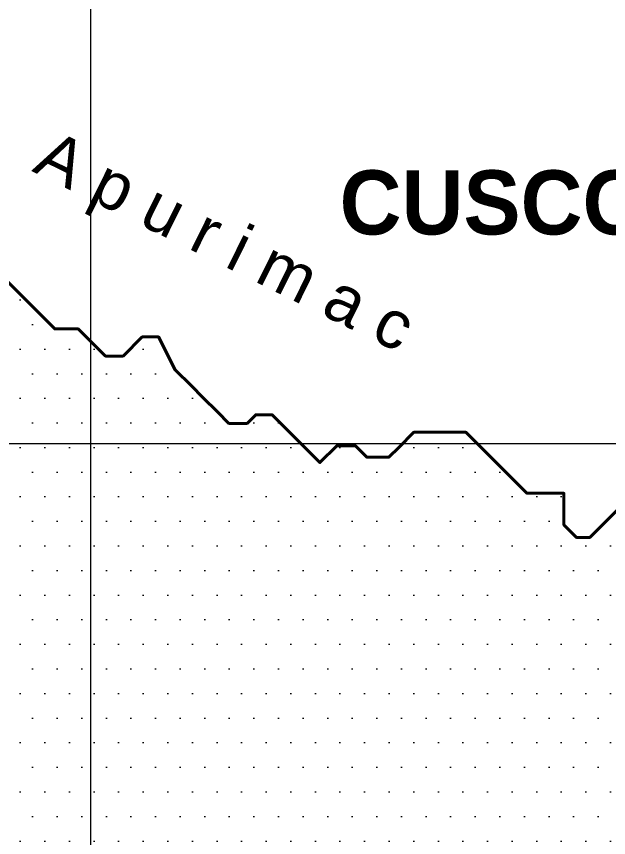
# Model space of a CAD drawing. Header units: metres. Extents: x 728653 to 730306, y 8491233 to 8491524.
# Drawn here: x 730283.54 to 730289.87, y 8491501.24 to 8491510.03 of the extents above; entities that cross this region are included whole.
import ezdxf

# ---------------------------------------------------------------- set-up
doc = ezdxf.new("R2010")
doc.units = ezdxf.units.M
doc.layers.add('05', color=5, linetype='Continuous')
doc.layers.add('j_malla', color=8, linetype='Continuous')
for name, color, linetype, lineweight in [('8', 5, 'Continuous', 90), ('Cap Prov', 94, 'Continuous', 18), ('Eléctricas', 30, 'Continuous', 20)]:
    doc.layers.add(name, color=color, linetype=linetype, lineweight=lineweight)
doc.styles.get("Standard").update_dxf_attribs({"font": 'arial.ttf'})

msp = doc.modelspace()

# ---------------------------------------------------------------- hatches: boundary and pattern name
at = {"layer": 'Eléctricas', "linetype": 'Continuous', "lineweight": 0}
h = msp.add_hatch(dxfattribs=at)
h.set_pattern_fill('DOTS', color=256, scale=0.165786, style=0)
h.set_pattern_definition([(0, (713541.66434, 8487255.22622), (0.1315929593, 0.2631859185), [0, -0.2631859185])])
h.paths.add_polyline_path([(730282.9053, 8491503.1891), (730282.9053, 8491502.9174), (730282.9053, 8491502.6251), (730282.6495, 8491502.3692), (730282.4463, 8491502.166), (730282.4463, 8491501.9262), (730282.4463, 8491501.6895), (730282.5071, 8491501.6895), (730282.702, 8491501.6304), (730282.8342, 8491501.6304), (730283.036, 8491501.5852), (730283.1887, 8491501.491), (730283.3259, 8491501.3538), (730283.395, 8491501.1765), (730283.4581, 8491501.0144), (730283.6489, 8491500.9332), (730283.8368, 8491500.8533), (730283.8906, 8491500.6741), (730283.9996, 8491500.5651), (730284.1151, 8491500.3528), (730284.2021, 8491500.1929), (730284.1399, 8491500.0543), (730284.2028, 8491499.9913), (730284.2028, 8491499.8496), (730284.2543, 8491499.7981), (730284.3969, 8491499.7981), (730284.55, 8491499.7981), (730284.7299, 8491499.7981), (730284.8091, 8491500.0252), (730284.9293, 8491500.0611), (730285.0982, 8491500.1115), (730285.4973, 8491500.2307), (730285.5655, 8491500.2989), (730285.6984, 8491500.4318), (730285.9269, 8491500.5442), (730286.0667, 8491500.6839), (730286.169, 8491500.6839), (730286.2713, 8491500.5816), (730286.435, 8491500.5816), (730286.5305, 8491500.6771), (730286.643, 8491500.7896), (730286.7589, 8491500.9054), (730286.8645, 8491501.0111), (730286.9533, 8491501.0999), (730287.1265, 8491501.0999), (730287.1989, 8491500.936), (730287.3012, 8491500.7043), (730287.3695, 8491500.5113), (730287.7597, 8491500.5113), (730288.5121, 8491500.8457), (730288.8189, 8491500.8457), (730289.2088, 8491500.4558), (730289.6271, 8491500.4558), (730289.8499, 8491500.233), (730290.1147, 8491499.9682), (730290.435, 8491500.2885), (730290.7697, 8491501.6249), (730290.7697, 8491502.265), (730291.0484, 8491502.5437), (730291.0484, 8491502.8776), (730291.5056, 8491503.3348), (730291.4802, 8491503.3601), (730291.604, 8491503.5032), (730291.604, 8491503.7885), (730291.477, 8491503.9154), (730291.477, 8491504.1853), (730291.2962, 8491504.3661), (730290.9728, 8491504.3661), (730290.7275, 8491504.3661), (730290.4425, 8491504.3661), (730290.3025, 8491504.5061), (730290.3025, 8491504.6568), (730290.1659, 8491504.7933), (730290.0153, 8491504.7933), (730289.8592, 8491504.6373), (730289.6753, 8491504.4534), (730289.5302, 8491504.4534), (730289.3965, 8491504.5871), (730289.3965, 8491504.7877), (730289.3965, 8491504.9266), (730289.2181, 8491504.9266), (730289.0004, 8491504.9266), (730288.822, 8491505.105), (730288.6437, 8491505.2833), (730288.5211, 8491505.4059), (730288.3482, 8491505.5788), (730288.0583, 8491505.5788), (730287.7906, 8491505.5788), (730287.6289, 8491505.4172), (730287.523, 8491505.3113), (730287.2888, 8491505.3113), (730287.1662, 8491505.4339), (730286.9654, 8491505.4339), (730286.7853, 8491505.2538), (730286.6348, 8491505.4044), (730286.4677, 8491505.5715), (730286.274, 8491505.7651), (730286.0985, 8491505.7651), (730286.0064, 8491505.6731), (730285.811, 8491505.6731), (730285.6883, 8491505.7957), (730285.5323, 8491505.9517), (730285.4097, 8491506.0743), (730285.237, 8491506.2471), (730285.0585, 8491506.5989), (730284.8849, 8491506.5989), (730284.6794, 8491506.3934), (730284.4913, 8491506.3934), (730284.1999, 8491506.6848), (730283.948, 8491506.6848), (730283.4353, 8491507.1975), (730283.268, 8491507.1975), (730283.0227, 8491507.1975), (730282.9223, 8491507.2979), (730282.6321, 8491507.2979), (730282.6321, 8491507.4424), (730282.5985, 8491507.476), (730282.5985, 8491507.3932), (730282.5159, 8491507.3932), (730282.4076, 8491507.2848), (730282.2906, 8491507.1679), (730282.2022, 8491507.0795), (730282.1279, 8491506.9144), (730282.2363, 8491506.806), (730282.3104, 8491506.7319), (730282.3104, 8491506.5667), (730282.3104, 8491506.447), (730282.1764, 8491506.313), (730282.0538, 8491506.1904), (730281.8541, 8491506.0993), (730281.7229, 8491505.9681), (730281.6088, 8491505.854), (730281.4547, 8491505.7915), (730281.3035, 8491505.6403), (730281.1638, 8491505.5006), (730280.9868, 8491505.4267), (730280.8556, 8491505.2955), (730280.7616, 8491505.138), (730280.7616, 8491505.0388), (730280.8106, 8491504.9898), (730280.8106, 8491504.8815), (730280.8106, 8491504.7504), (730280.8106, 8491504.6787), (730280.9741, 8491504.6217), (730281.1119, 8491504.5737), (730281.3408, 8491504.4939), (730281.3408, 8491504.3642), (730281.5407, 8491504.1643), (730281.5407, 8491503.9419), (730281.8141, 8491503.9419), (730282.0368, 8491503.7192), (730282.3753, 8491503.7192), (730282.5433, 8491503.5512), (730282.7432, 8491503.3513)])
h.paths.add_polyline_path([(730280.6643, 8491503.2265), (730284.3186, 8491503.2265), (730284.3186, 8491502.4446), (730280.6643, 8491502.4446)], flags=9)

# ---------------------------------------------------------------- linework, layer by layer
at = {"layer": 'Cap Prov', "color": 7, "lineweight": 40}
msp.add_lwpolyline([(730283.4353, 8491507.1975), (730283.948, 8491506.6848), (730284.1999, 8491506.6848), (730284.4913, 8491506.3934), (730284.6794, 8491506.3934), (730284.8849, 8491506.5989), (730285.0585, 8491506.5989), (730285.237, 8491506.2471), (730285.4097, 8491506.0743), (730285.5323, 8491505.9517), (730285.6883, 8491505.7957), (730285.811, 8491505.6731), (730286.0064, 8491505.6731), (730286.0985, 8491505.7651), (730286.274, 8491505.7651), (730286.4677, 8491505.5715), (730286.6348, 8491505.4044), (730286.7853, 8491505.2538), (730286.9654, 8491505.4339), (730287.1662, 8491505.4339), (730287.2888, 8491505.3113), (730287.523, 8491505.3113), (730287.6289, 8491505.4172), (730287.7906, 8491505.5788), (730288.0583, 8491505.5788), (730288.3482, 8491505.5788), (730288.5211, 8491505.4059), (730288.6437, 8491505.2833), (730288.822, 8491505.105), (730289.0004, 8491504.9266), (730289.2181, 8491504.9266), (730289.3965, 8491504.9266), (730289.3965, 8491504.7877), (730289.3965, 8491504.5871), (730289.5302, 8491504.4534), (730289.6753, 8491504.4534), (730289.8592, 8491504.6373), (730290.0153, 8491504.7933)], dxfattribs=at)
at = {"layer": 'j_malla', "color": 8, "lineweight": 5}
for points in [[(730284.3329, 8491469.404), (730284.3329, 8491516.201)], [(730246.1519, 8491505.457), (730304.5883, 8491505.457)]]:
    msp.add_lwpolyline(points, dxfattribs=at)

# ---------------------------------------------------------------- texts
at = {"layer": '05', "insert": (730281.7208, 8491509.9193), "char_height": 0.50968, "attachment_point": 1, "rotation": 333.6847}
msp.add_mtext(' R i o    A p u r i m a c', dxfattribs=at)
at = {"layer": '8', "color": 7, "insert": (730286.9961, 8491508.3809), "char_height": 0.686092, "attachment_point": 1}
msp.add_mtext('{\\fBankGothic Md BT|b1|i0|c0|p34;CUSCO}', dxfattribs=at)

doc.saveas('drawing.dxf')
